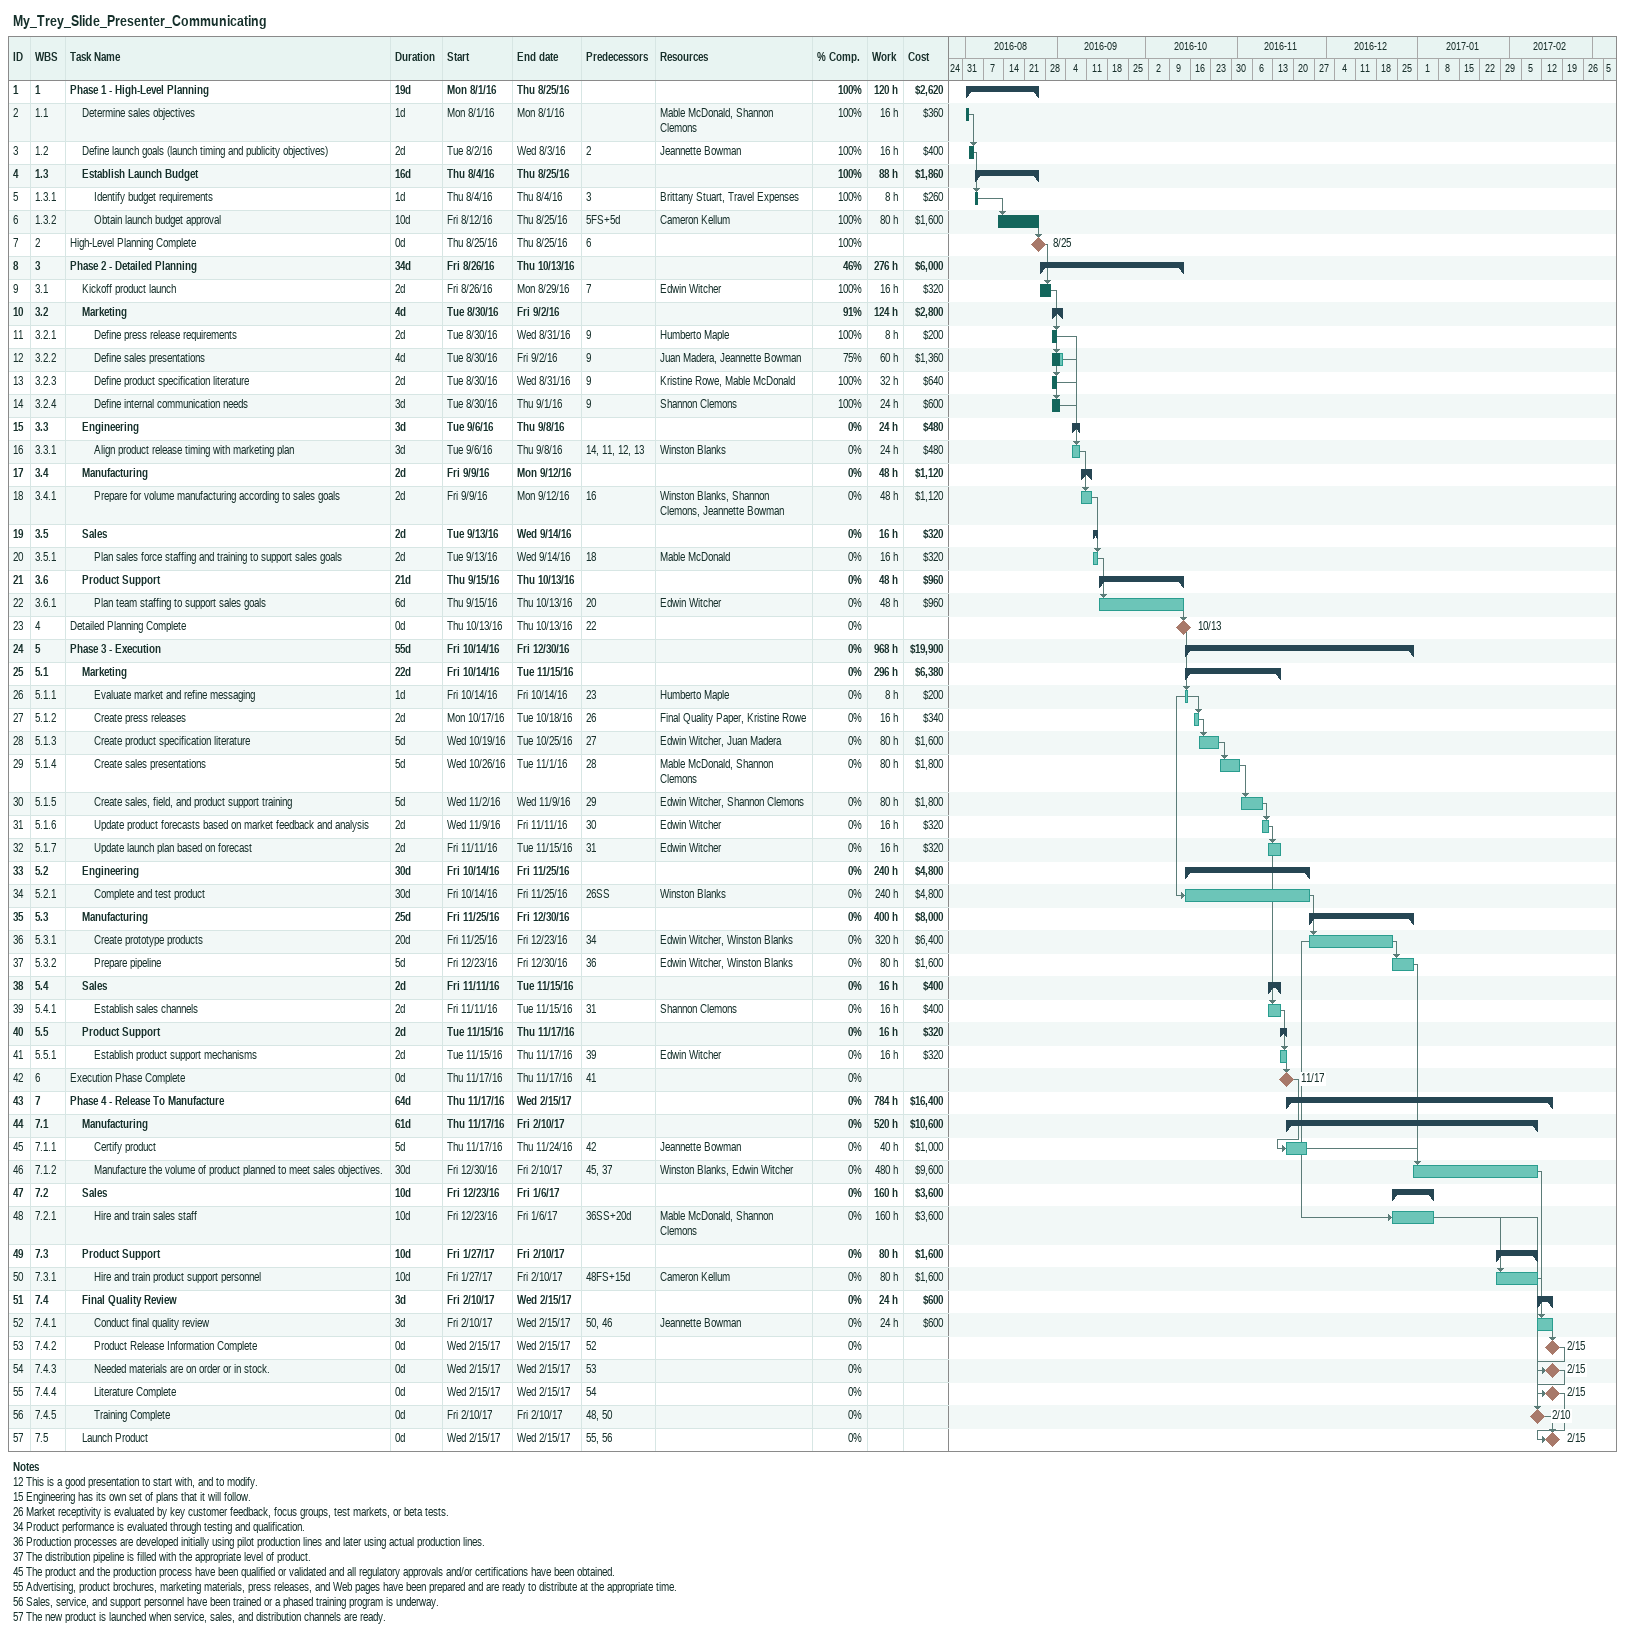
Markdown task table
My_Trey_Slide_Presenter_Communicating

| ID | WBS | Task | Duration | Start | Finish | Predecessors | Resources | % complete | Work (h) | Cost ($) |
|---|---|---|---|---|---|---|---|---|---|---|
| 1 | 1 | **Phase 1 - High-Level Planning** | 19d | 2016-08-01 | 2016-08-25 |  |  | 100 | 120 | 2620 |
| 2 | 1.1 | Determine sales objectives | 1d | 2016-08-01 | 2016-08-01 |  | Mable McDonald, Shannon Clemons | 100 | 16 | 360 |
| 3 | 1.2 | Define launch goals (launch timing and publicity objectives) | 2d | 2016-08-02 | 2016-08-03 | 2 | Jeannette Bowman | 100 | 16 | 400 |
| 4 | 1.3 | **Establish Launch Budget** | 16d | 2016-08-04 | 2016-08-25 |  |  | 100 | 88 | 1860 |
| 5 | 1.3.1 | Identify budget requirements | 1d | 2016-08-04 | 2016-08-04 | 3 | Brittany Stuart, Travel Expenses | 100 | 8 | 260 |
| 6 | 1.3.2 | Obtain launch budget approval | 10d | 2016-08-12 | 2016-08-25 | 5FS+5d | Cameron Kellum | 100 | 80 | 1600 |
| 7 | 2 | High-Level Planning Complete | 0d | 2016-08-25 | 2016-08-25 | 6 |  | 100 |  |  |
| 8 | 3 | **Phase 2 - Detailed Planning** | 34d | 2016-08-26 | 2016-10-13 |  |  | 46 | 276 | 6000 |
| 9 | 3.1 | Kickoff product launch | 2d | 2016-08-26 | 2016-08-29 | 7 | Edwin Witcher | 100 | 16 | 320 |
| 10 | 3.2 | **Marketing** | 4d | 2016-08-30 | 2016-09-02 |  |  | 91 | 124 | 2800 |
| 11 | 3.2.1 | Define press release requirements | 2d | 2016-08-30 | 2016-08-31 | 9 | Humberto Maple | 100 | 8 | 200 |
| 12 | 3.2.2 | Define sales presentations | 4d | 2016-08-30 | 2016-09-02 | 9 | Juan Madera, Jeannette Bowman | 75 | 60 | 1360 |
| 13 | 3.2.3 | Define product specification literature | 2d | 2016-08-30 | 2016-08-31 | 9 | Kristine Rowe, Mable McDonald | 100 | 32 | 640 |
| 14 | 3.2.4 | Define internal communication needs | 3d | 2016-08-30 | 2016-09-01 | 9 | Shannon Clemons | 100 | 24 | 600 |
| 15 | 3.3 | **Engineering** | 3d | 2016-09-06 | 2016-09-08 |  |  | 0 | 24 | 480 |
| 16 | 3.3.1 | Align product release timing with marketing plan | 3d | 2016-09-06 | 2016-09-08 | 14, 11, 12, 13 | Winston Blanks | 0 | 24 | 480 |
| 17 | 3.4 | **Manufacturing** | 2d | 2016-09-09 | 2016-09-12 |  |  | 0 | 48 | 1120 |
| 18 | 3.4.1 | Prepare for volume manufacturing according to sales goals | 2d | 2016-09-09 | 2016-09-12 | 16 | Winston Blanks, Shannon Clemons, Jeannette Bowman | 0 | 48 | 1120 |
| 19 | 3.5 | **Sales** | 2d | 2016-09-13 | 2016-09-14 |  |  | 0 | 16 | 320 |
| 20 | 3.5.1 | Plan sales force staffing and training to support sales goals | 2d | 2016-09-13 | 2016-09-14 | 18 | Mable McDonald | 0 | 16 | 320 |
| 21 | 3.6 | **Product Support** | 21d | 2016-09-15 | 2016-10-13 |  |  | 0 | 48 | 960 |
| 22 | 3.6.1 | Plan team staffing to support sales goals | 6d | 2016-09-15 | 2016-10-13 | 20 | Edwin Witcher | 0 | 48 | 960 |
| 23 | 4 | Detailed Planning Complete | 0d | 2016-10-13 | 2016-10-13 | 22 |  | 0 |  |  |
| 24 | 5 | **Phase 3 - Execution** | 55d | 2016-10-14 | 2016-12-30 |  |  | 0 | 968 | 19900 |
| 25 | 5.1 | **Marketing** | 22d | 2016-10-14 | 2016-11-15 |  |  | 0 | 296 | 6380 |
| 26 | 5.1.1 | Evaluate market and refine messaging | 1d | 2016-10-14 | 2016-10-14 | 23 | Humberto Maple | 0 | 8 | 200 |
| 27 | 5.1.2 | Create press releases | 2d | 2016-10-17 | 2016-10-18 | 26 | Final Quality Paper, Kristine Rowe | 0 | 16 | 340 |
| 28 | 5.1.3 | Create product specification literature | 5d | 2016-10-19 | 2016-10-25 | 27 | Edwin Witcher, Juan Madera | 0 | 80 | 1600 |
| 29 | 5.1.4 | Create sales presentations | 5d | 2016-10-26 | 2016-11-01 | 28 | Mable McDonald, Shannon Clemons | 0 | 80 | 1800 |
| 30 | 5.1.5 | Create sales, field, and product support training | 5d | 2016-11-02 | 2016-11-09 | 29 | Edwin Witcher, Shannon Clemons | 0 | 80 | 1800 |
| 31 | 5.1.6 | Update product forecasts based on market feedback and analysis | 2d | 2016-11-09 | 2016-11-11 | 30 | Edwin Witcher | 0 | 16 | 320 |
| 32 | 5.1.7 | Update launch plan based on forecast | 2d | 2016-11-11 | 2016-11-15 | 31 | Edwin Witcher | 0 | 16 | 320 |
| 33 | 5.2 | **Engineering** | 30d | 2016-10-14 | 2016-11-25 |  |  | 0 | 240 | 4800 |
| 34 | 5.2.1 | Complete and test product | 30d | 2016-10-14 | 2016-11-25 | 26SS | Winston Blanks | 0 | 240 | 4800 |
| 35 | 5.3 | **Manufacturing** | 25d | 2016-11-25 | 2016-12-30 |  |  | 0 | 400 | 8000 |
| 36 | 5.3.1 | Create prototype products | 20d | 2016-11-25 | 2016-12-23 | 34 | Edwin Witcher, Winston Blanks | 0 | 320 | 6400 |
| 37 | 5.3.2 | Prepare pipeline | 5d | 2016-12-23 | 2016-12-30 | 36 | Edwin Witcher, Winston Blanks | 0 | 80 | 1600 |
| 38 | 5.4 | **Sales** | 2d | 2016-11-11 | 2016-11-15 |  |  | 0 | 16 | 400 |
| 39 | 5.4.1 | Establish sales channels | 2d | 2016-11-11 | 2016-11-15 | 31 | Shannon Clemons | 0 | 16 | 400 |
| 40 | 5.5 | **Product Support** | 2d | 2016-11-15 | 2016-11-17 |  |  | 0 | 16 | 320 |
| 41 | 5.5.1 | Establish product support mechanisms | 2d | 2016-11-15 | 2016-11-17 | 39 | Edwin Witcher | 0 | 16 | 320 |
| 42 | 6 | Execution Phase Complete | 0d | 2016-11-17 | 2016-11-17 | 41 |  | 0 |  |  |
| 43 | 7 | **Phase 4 - Release To Manufacture** | 64d | 2016-11-17 | 2017-02-15 |  |  | 0 | 784 | 16400 |
| 44 | 7.1 | **Manufacturing** | 61d | 2016-11-17 | 2017-02-10 |  |  | 0 | 520 | 10600 |
| 45 | 7.1.1 | Certify product | 5d | 2016-11-17 | 2016-11-24 | 42 | Jeannette Bowman | 0 | 40 | 1000 |
| 46 | 7.1.2 | Manufacture the volume of product planned to meet sales objectives. | 30d | 2016-12-30 | 2017-02-10 | 45, 37 | Winston Blanks, Edwin Witcher | 0 | 480 | 9600 |
| 47 | 7.2 | **Sales** | 10d | 2016-12-23 | 2017-01-06 |  |  | 0 | 160 | 3600 |
| 48 | 7.2.1 | Hire and train sales staff | 10d | 2016-12-23 | 2017-01-06 | 36SS+20d | Mable McDonald, Shannon Clemons | 0 | 160 | 3600 |
| 49 | 7.3 | **Product Support** | 10d | 2017-01-27 | 2017-02-10 |  |  | 0 | 80 | 1600 |
| 50 | 7.3.1 | Hire and train product support personnel | 10d | 2017-01-27 | 2017-02-10 | 48FS+15d | Cameron Kellum | 0 | 80 | 1600 |
| 51 | 7.4 | **Final Quality Review** | 3d | 2017-02-10 | 2017-02-15 |  |  | 0 | 24 | 600 |
| 52 | 7.4.1 | Conduct final quality review | 3d | 2017-02-10 | 2017-02-15 | 50, 46 | Jeannette Bowman | 0 | 24 | 600 |
| 53 | 7.4.2 | Product Release Information Complete | 0d | 2017-02-15 | 2017-02-15 | 52 |  | 0 |  |  |
| 54 | 7.4.3 | Needed materials are on order or in stock. | 0d | 2017-02-15 | 2017-02-15 | 53 |  | 0 |  |  |
| 55 | 7.4.4 | Literature Complete | 0d | 2017-02-15 | 2017-02-15 | 54 |  | 0 |  |  |
| 56 | 7.4.5 | Training Complete | 0d | 2017-02-10 | 2017-02-10 | 48, 50 |  | 0 |  |  |
| 57 | 7.5 | Launch Product | 0d | 2017-02-15 | 2017-02-15 | 55, 56 |  | 0 |  |  |

Notes
- 12: This is a good presentation to start with, and to modify.
- 15: Engineering has its own set of plans that it will follow.
- 26: Market receptivity is evaluated by key customer feedback, focus groups, test markets, or beta tests.
- 34: Product performance is evaluated through testing and qualification.
- 36: Production processes are developed initially using pilot production lines and later using actual production lines.
- 37: The distribution pipeline is filled with the appropriate level of product.
- 45: The product and the production process have been qualified or validated and all regulatory approvals and/or certifications have been obtained.
- 55: Advertising, product brochures, marketing materials, press releases, and Web pages have been prepared and are ready to distribute at the appropriate time.
- 56: Sales, service, and support personnel have been trained or a phased training program is underway.
- 57: The new product is launched when service, sales, and distribution channels are ready.
